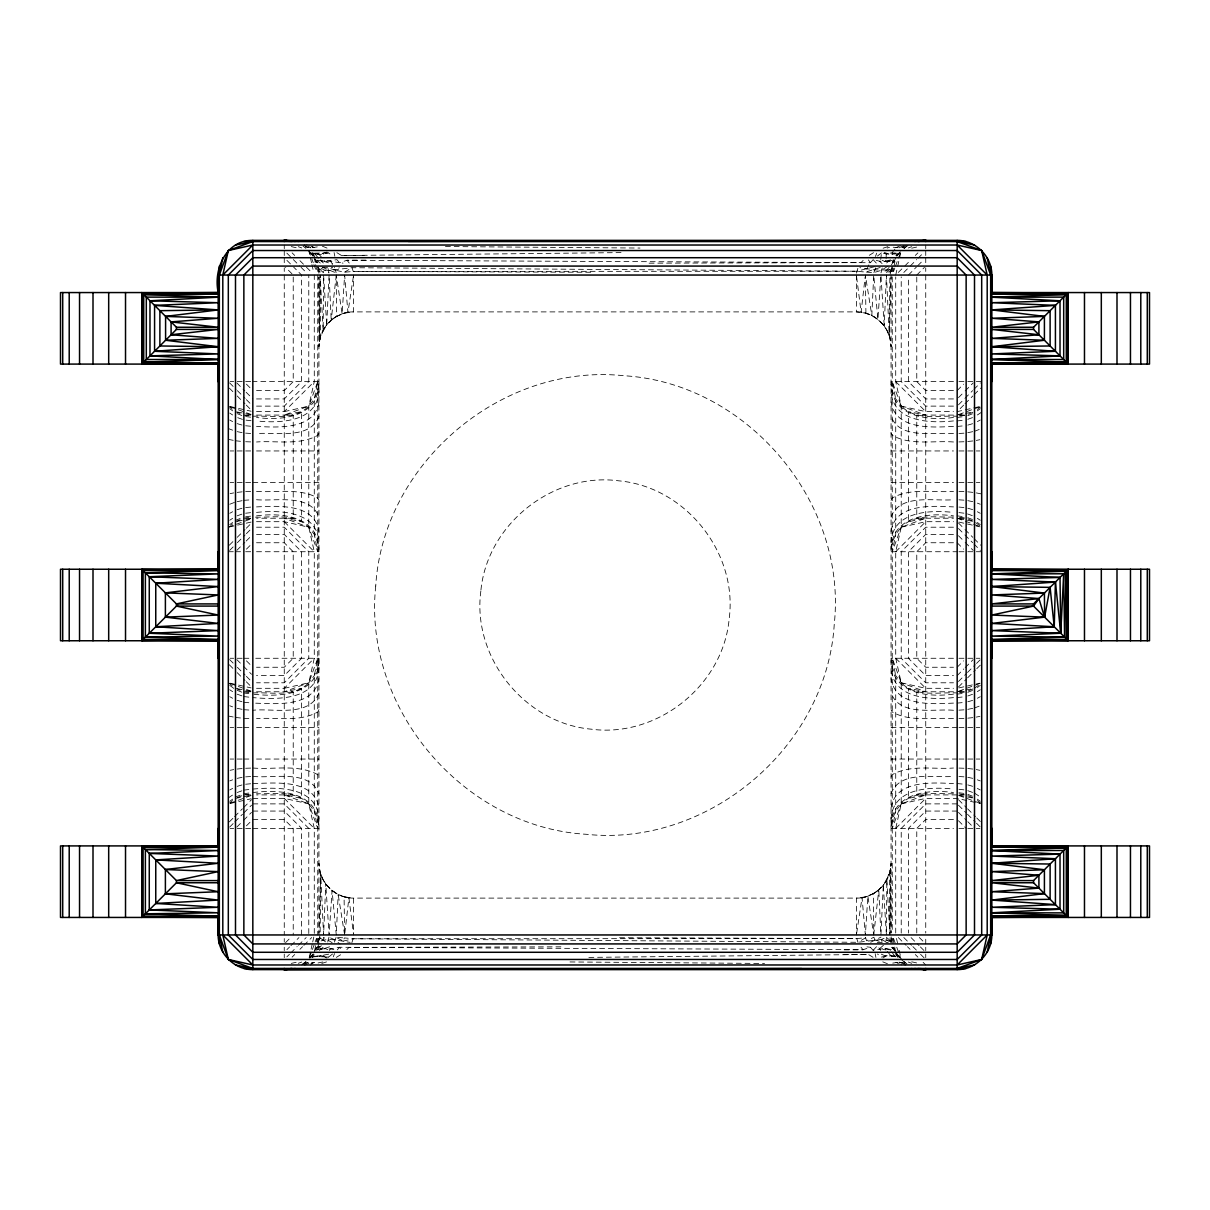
<?xml version="1.0" encoding="UTF-8"?>
<svg xmlns="http://www.w3.org/2000/svg" width="1210" height="1210" viewBox="0 0 1210 1210"><rect width="100%" height="100%" fill="white"/><g stroke="black" fill="none" stroke-linecap="round" stroke-linejoin="round"><path stroke-width="0.75" stroke-dasharray="5 3.75" d="M353.32 276.909L347.951 312.361C337.499 314.101 328.439 320.937 323.146 330.012L323.584 275.048L326.7 324.704L320.68 335.714L318.941 346.559C318.638 327.971 335.034 311.514 353.607 311.893L856.393 311.893C874.921 311.53 891.422 327.986 891.059 346.559L889.259 335.518L886.416 275.048L884.223 325.883L889.259 335.518L891.014 276.939M856.68 933.091L862.049 897.639C872.501 895.899 881.561 889.063 886.854 879.988L886.416 934.952L883.3 885.297L889.32 874.285L891.059 863.441C891.347 882.029 874.966 898.485 856.393 898.107L353.607 898.107C335.079 898.47 318.578 882.014 318.941 863.441L320.741 874.482L323.584 934.952L325.777 884.117L320.741 874.482L318.986 933.061M320.741 874.482L320.121 934.952L317.746 943.921L318.457 938.536M889.259 335.518L889.879 275.048L892.254 266.079L891.543 271.463M323.584 329.226L319.349 341.22L320.09 276.939M889.91 933.061L890.651 868.78L886.416 880.774M886.128 258.577L886.219 254.16L887.459 253.147L898.092 252.905L896.247 255.476M880.744 259.56L881.44 252.905L890.605 254.569L898.092 252.905L895.627 255.113M336.274 275.048L331.207 320.09L326.7 324.704L329.09 275.048L331.207 320.09L336.456 316.43L336.274 275.048L342.127 313.844L344.638 275.048L347.951 312.361M873.726 934.952L878.793 889.91L883.3 885.297L880.91 934.952L878.793 889.91L873.544 893.57L873.726 934.952L867.872 896.156L865.362 934.952L862.049 897.639M344.85 933.091L348.904 897.79L344.079 896.776L344.638 934.952L338.18 894.492L332.069 890.605L325.777 884.117L329.09 934.952L332.069 890.605L336.274 934.952L338.18 894.492L344.638 896.928L353.607 898.107L353.607 934.952M856.393 275.048L856.393 311.893L865.362 313.072L871.82 315.507L873.726 275.048L877.931 319.395L880.91 275.048L884.223 325.883L877.931 319.395L871.82 315.507L865.362 275.048L865.921 313.224L861.097 312.21L865.15 276.909M328.984 937.19L327.456 943.271L323.161 940.079L323.493 937.372L318.744 938.567L318.154 942.288C327.653 936.827 339.904 941.138 350.159 942.348M886.506 272.628L891.846 267.712L891.256 271.433L886.506 272.628L886.839 269.921L889.123 267.395M323.161 940.079L320 937.916L318.578 945.131L315.628 949.744L316.612 947.264M318.941 383.963C318.154 417.011 282.081 420.974 256.535 417.465M318.941 660.645C317.958 695.629 279.056 697.232 252.829 694.132M891.059 549.355C891.846 516.307 927.919 512.359 953.465 515.868M891.059 826.037C891.846 792.989 927.919 789.026 953.465 792.535M318.941 390.89C317.489 422.305 279.646 423.409 256.535 420.929M318.941 667.572C317.217 700.756 276.53 699.622 252.829 697.595M891.059 542.428C892.511 511.028 930.354 509.909 953.465 512.405M891.059 819.109C892.511 787.695 930.354 786.591 953.465 789.071M856.498 273.157L858.132 267.334M881.016 272.81L882.544 266.729L865.664 272.084L856.816 271.237L352.034 267.712L328.606 270.526L319.637 269.24L318.064 267.334L318.88 273.157M318.941 401.917C314.827 430.276 277.317 427.372 256.535 426.434M318.941 678.583C314.298 708.425 274.262 703.539 252.829 703.101M891.059 531.417C895.173 503.042 932.683 505.961 953.465 506.899M891.059 808.083C895.173 779.724 932.683 782.628 953.465 783.566M314.63 950.561L316.022 943.618M316.37 941.879L317.065 938.416M892.935 271.584L893.63 268.121M893.978 266.382L895.37 259.439M312.709 941.955L314.282 934.952L314.282 828.396L308.777 803.879L308.777 682.788L314.282 658.27L314.282 551.73L308.777 527.212L308.777 406.121L314.282 381.604L314.282 275.048M309.17 957.715L312.316 943.709M895.718 275.048L897.291 268.045M897.684 266.291L900.83 252.285M895.718 933.076L895.718 828.396L901.223 803.879L901.223 682.788L895.718 658.27L895.718 551.73L901.223 527.212L901.223 406.121L895.718 381.604L895.718 276.924M336.077 937.372L333.854 943.74L323.493 937.372M873.922 272.628L875.632 267.486M318.941 416.27C310.184 440.107 275.608 431.834 256.535 433.619M318.941 692.952C309.367 717.893 272.704 707.926 252.829 710.285M891.059 517.048C899.816 493.226 934.392 501.5 953.465 499.715M891.059 793.73C899.816 769.893 934.392 778.166 953.465 776.381M337.529 938.113L343.353 941.077L344.336 937.916L353.184 938.763L857.966 942.288L881.394 939.474L890.363 940.76L891.936 942.666L891.12 936.842M351.868 942.666L353.184 938.763L856.771 938.567L865.634 937.765L866.511 940.76L873.907 937.251L875.601 942.635M252.829 416.27C271.433 415.242 294.015 420.989 308.777 406.121L317.746 381.604L314.282 398.937L314.282 534.381L317.746 551.73L308.777 527.212C294.015 512.329 271.433 518.092 252.829 517.048M252.829 692.952C271.433 691.908 294.015 697.671 308.777 682.788L317.746 658.27L314.282 675.619L314.282 811.063L317.746 828.396L308.777 803.879C295.059 789.873 274.02 794.289 256.535 793.73M309.412 957.715L314.555 943.709M315.19 941.955L316.476 938.461M893.524 271.539L894.81 268.045M895.445 266.291L900.588 252.285M953.465 517.048C935.98 517.623 914.941 513.206 901.223 527.212L892.254 551.73L895.718 534.381L895.718 398.937L892.254 381.604L901.223 406.121C915.985 420.989 938.567 415.242 957.171 416.27M953.465 793.73C935.98 794.289 914.941 789.873 901.223 803.879L892.254 828.396L895.718 811.063L895.718 675.619L892.254 658.27L901.223 682.788C915.985 697.671 938.567 691.908 957.171 692.952M333.279 956.838L334.55 953.571M875.45 256.429L876.721 253.162M893.388 262.736L894.372 260.256L892.178 262.721L889.804 261.178L879.428 261.178L873.136 259.651L870.429 262.721L346.983 260.256L339.571 262.721L323.902 260.059L324.961 261.693L332.674 264.204L329.256 259.56M316.37 947.264L314.282 952.285L316.415 947.596M893.63 262.736L895.718 257.715L893.585 262.404M318.154 942.288L320 937.916M891.846 267.712L890 272.084L890.424 268.923L882.483 272.084M892.178 262.721L893.555 259.651M319.637 269.24L320.015 272.235L318.729 271.237L319.637 269.24L323.509 272.749L322.586 267.365L332.765 267.486M877.235 942.514L887.414 942.635L890.363 940.76L891.271 938.763L889.985 937.765L891.059 943.936M318.941 432.998L317.746 435.328C299.354 445.688 276.561 440.455 256.535 441.983M318.941 709.68L317.746 711.994C299.354 722.37 276.561 717.122 256.535 718.649M891.059 500.32L892.254 498.006C910.646 487.63 933.439 492.878 953.465 491.351M891.059 777.001L892.254 774.672C910.646 764.312 933.439 769.545 953.465 768.017M868.841 264.869L865.664 272.084L872.274 272.522M319.304 950.44L323.388 947.052M886.612 262.948L890.696 259.56M329.589 946.795L324.961 948.307L323.902 949.941L320.196 948.822L317.701 949.835M882.181 260.271L885.039 261.693L886.098 260.059M891.422 264.869L894.372 260.256M332.538 954.009L328.56 957.095L319.395 955.431L311.908 957.095L313.753 954.524M894.916 249.094L890.605 254.569L882.907 251.952L886.219 254.16M256.535 551.73L318.941 551.73L317.746 542.745L314.282 534.381L308.777 527.212L284.259 518.228L301.592 521.692L301.592 411.627L284.259 415.09L308.777 406.121L314.282 398.937L317.746 390.573L318.941 381.604L252.829 381.604M252.829 828.396L318.941 828.396L317.746 819.427L314.282 811.063L308.777 803.879L284.259 794.909L301.592 798.373L301.592 688.308L284.259 691.772L308.777 682.788L314.282 675.619L317.746 667.255L318.941 658.27L252.829 658.27M313.193 953.722L308.777 959.47L312.921 954.463L310.955 956.868M896.807 256.278L901.223 250.53L897.079 255.537L899.045 253.132M953.465 381.604L891.059 381.604L892.254 390.573L895.718 398.937L901.223 406.121L925.741 415.09L908.408 411.627L908.408 521.692L925.741 518.228L901.223 527.212L895.718 534.381L892.254 542.745L891.059 551.73L957.171 551.73M953.465 658.27L891.059 658.27L892.254 667.255L895.718 675.619L901.223 682.788L925.741 691.772L908.408 688.308L908.408 798.373L925.741 794.909L901.223 803.879L895.718 811.063L892.254 819.427L891.059 828.396L953.465 828.396M329.256 950.44L330.572 948.822L339.571 947.279L863.017 949.744L870.429 947.279L873.136 950.349L885.039 948.307L892.299 949.835M315.628 949.744L321.164 944.632M896.625 255.612L898.818 253.177M311.182 956.823L313.375 954.387M894.583 254.16L895.506 253.147L890.605 254.569M328.681 954.176L314.494 956.853L315.417 955.84L312.513 957.307M873.136 950.349L877.326 945.797L880.744 950.44M863.153 260.407L861.006 262.615L647.925 263.175M346.846 949.593L348.994 947.385L562.075 946.825M256.535 411.627L284.259 411.627L314.282 381.604M229.34 545.196L235.859 538.662M237.175 537.361L244.995 529.526M246.311 528.226L251.529 523.007M229.613 550.429L236.056 543.986M237.357 542.685L245.101 534.941M246.386 533.655L251.544 528.498M236.827 550.384L244.828 542.383M246.174 541.052L251.499 535.727M246.432 549.159L252.829 542.745M256.535 688.308L284.259 688.308L314.282 658.27M229.34 821.877L233.258 817.96M234.559 816.644L242.393 808.809M243.694 807.509L251.529 799.674M229.613 827.111L233.485 823.239M234.77 821.953L242.514 814.209M243.8 812.908L251.544 805.164M236.827 827.065L242.166 821.726M243.497 820.395L251.499 812.394M246.432 825.84L251.559 820.713M898.319 272.431L903.552 267.213M904.853 265.913L910.071 260.695M915.289 255.461L917.906 252.86M903.809 272.462L908.967 267.304M910.253 266.018L916.711 259.56M917.997 258.274L923.154 253.117M908.408 275.048L916.409 267.047M917.74 265.716L923.079 260.377M916.772 275.048L924.455 267.349M285.545 942.65L290.672 937.508M286.921 949.623L289.598 946.946M290.929 945.615L298.93 937.614M286.846 956.883L289.417 954.312M290.718 953.011L297.161 946.568M298.462 945.267L306.19 937.538M292.094 957.14L294.711 954.539M299.929 949.305L302.545 946.704M303.846 945.388L311.681 937.568M957.171 390.573L963.568 384.16M958.501 397.606L963.826 392.267M965.172 390.936L973.173 382.935M958.456 404.836L963.614 399.663M964.899 398.377L972.643 390.633M973.944 389.348L980.387 382.889M963.689 405.108L957.171 411.627L979.934 406.515M965.005 403.792L972.825 395.957M974.141 394.657L980.66 388.123M895.718 551.73L925.741 521.692L953.465 521.692M957.171 667.255L963.568 660.841M957.171 675.619L963.826 668.948M965.172 667.617L973.173 659.616M958.456 681.502L966.2 673.758M967.486 672.473L975.23 664.729M976.515 663.443L980.387 659.571M958.471 686.993L966.306 679.173M967.607 677.857L975.441 670.022M976.742 668.722L980.66 664.804M895.718 828.396L925.741 798.373L957.171 798.373L979.934 803.485M311.908 957.095L314.373 954.887M320.272 946.931L316.445 950.349L317.822 947.279L321.558 945.797M883.421 945.297L879.428 948.822L886.098 949.941L885.039 948.307L887.308 946.628M323.781 955.84L322.541 956.853L318.336 956.46L319.395 955.431L314.494 956.853M302.515 964.43L305.101 962.358M877.462 255.991L881.44 252.905M903.976 248.443L906.925 246.159M303.075 963.841L306.024 961.557M251.09 522.085L228.312 527.212L232.623 523.9M904.097 248.322L908.408 245.025M229.749 802.774L232.623 800.566M977.378 409.434L980.251 407.226M301.592 964.975L305.903 961.678M974.504 688.308L980.251 683.892M310.289 965.141L314.01 962.373L317.277 963.115L322.798 961.98M229.749 524.611L232.623 522.478M229.749 801.292L232.623 799.16M977.378 410.84L980.251 408.708M977.378 687.522L980.251 685.389M229.749 520.239L232.623 518.334M228.312 797.874L232.623 795.015M977.378 414.985L981.688 412.126M977.378 691.666L980.251 689.76M882.907 958.048L886.219 955.84L890.605 955.431L898.092 957.095L894.417 951.937M321.073 268.136L328.984 272.916L327.849 267.803L335.503 270.208L339.344 267.728M870.655 942.272L881.016 937.084M887.732 266.26L881.455 270.269L875.42 272.144M869.294 255.31L873.65 252.603M336.35 957.397L340.706 954.69M865.634 937.765L857.966 942.288L856.771 938.567L619.278 937.75M906.29 245.176C900.784 250.682 893.449 245.222 887.217 248.02M303.71 964.824L308.005 962.373L314.01 962.373L308.157 964.99M229.749 513.297L232.623 511.739M229.749 789.964L232.623 788.406M977.378 421.594L980.251 420.036M977.378 698.261L980.251 696.703M899.075 247.868L905.534 244.496L901.995 247.626L904.793 246.885M304.466 965.504L310.925 962.131M327.093 251.952L319.395 254.569L311.908 252.905L315.583 258.063M881.319 954.176L887.459 956.853L890.605 955.431L891.664 956.46L898.092 957.095L895.627 954.887M895.99 247.626L901.843 245.01M874.497 939.792L882.15 942.197L881.394 939.474L886.491 937.251L890.363 940.76M336.274 316.536L344.638 313.072L353.607 311.893L353.607 275.048M235.496 521.692L243.86 518.228L251.045 517.29M972.825 412.323L966.14 415.09L958.955 416.043M237.175 797.677L242.181 795.605M972.825 689.004L966.14 691.772L958.955 692.71M873.726 893.464L865.362 896.928L856.393 898.107L856.393 934.952M889.804 261.178L892.299 260.165M235.496 520.361L242.181 517.683M967.818 415.65L974.504 412.973M235.496 797.027L242.181 794.35M967.818 692.317L974.504 689.639M229.749 504.237L235.496 502.029M974.504 431.289L980.251 429.081M229.749 780.919L232.623 779.815M974.504 707.971L980.251 705.763M885.039 261.693L889.289 260.089M908.226 247.959L911.735 246.689M228.312 527.212L251.09 518.878M964.34 415.09L957.171 415.09L979.934 406.757M251.09 795.545L228.312 803.879L251.09 798.766M958.91 691.122L979.934 683.438M298.265 963.311L301.774 962.041M237.175 515.823L242.181 514.023M967.818 419.295L972.825 417.495M237.175 792.505L242.181 790.705M967.818 695.977L972.825 694.177M883.118 248.216L888.216 246.537M321.784 963.462L326.882 961.784M310.819 963.417L314.01 962.373M237.175 509.682L242.181 508.215M967.818 425.103L972.825 423.636M237.175 786.364L242.181 784.897M967.818 701.785L972.825 700.318M874.558 266.699L856.816 271.237L353.229 271.433L344.366 272.235L335.503 270.208L334.399 267.365M305.207 963.115L308.005 962.373M318.336 258.214L314.494 253.147L319.395 254.569L328.56 252.905L332.538 255.991M886.219 955.84L881.44 957.095L877.462 954.009M343.353 941.077L353.184 938.763M317.277 246.885L310.925 247.868L305.207 246.885M911.735 248.171L918.738 246.598M284.259 411.627L308.777 406.121M901.223 527.212L925.741 521.692M284.259 688.308L308.777 682.788M958.91 687.915L979.934 683.181M901.223 803.879L925.741 798.373M291.262 963.402L298.265 961.829M892.723 963.115L899.075 962.131L904.793 963.115M895.506 956.853L894.583 955.84L887.459 956.853M237.175 501.681L242.181 500.653M967.818 432.681L972.825 431.637M237.175 778.363L243.86 776.971M967.818 709.347L972.825 708.319M237.236 521.344L251.105 518.576M957.171 415.09L972.764 411.975M235.496 798.373L251.105 795.257M957.171 691.772L972.764 688.656M230.112 493.62L233.696 492.909M976.304 440.425L979.888 439.699M230.112 770.301L233.696 769.575M976.304 717.091L979.888 716.38M243.86 794.909L251.045 793.957M957.171 417.465L964.34 416.542M245.66 516.776L252.829 515.868M957.171 694.132L964.34 693.224M243.86 793.684L251.045 792.777M957.171 420.929L964.34 420.097M245.66 513.221L252.829 512.405M957.171 697.595L964.34 696.779M243.86 790.1L251.045 789.283M237.175 492.379L242.181 491.835M967.818 441.484L974.504 440.773M237.175 769.046L242.181 768.516M967.818 718.165L974.504 717.454M320.196 948.822L330.572 948.822L336.864 950.349L339.571 947.279L341.598 950.092M957.171 426.434L964.34 425.769M245.66 507.565L252.829 506.899M957.171 703.101L964.34 702.435M245.66 784.231L251.045 783.732M314.494 253.147L328.56 252.905L328.908 256.233M317.701 260.165L324.961 261.693L336.864 259.651L339.571 262.721L343.035 263.13M958.955 433.498L966.14 433.029M243.86 500.305L251.045 499.836M958.955 710.164L966.14 709.695M245.66 776.865L251.045 776.502M886.839 269.921L874.573 269.921L859.841 267.652M958.955 441.922L964.34 441.726M245.66 491.593L252.829 491.351M958.955 718.589L964.34 718.407M245.66 768.274L251.045 768.078M336.849 252.648L341.583 255.537L621.138 252.603M588.862 957.397L868.417 954.463L873.151 957.352M365.874 260.15L346.983 260.256L349.977 263.962M844.126 949.85L863.017 949.744L861.021 947.264M230.112 381.604L233.696 381.604M237.175 381.604L243.86 381.604M245.66 381.604L251.045 381.604M958.955 381.604L964.34 381.604M967.818 381.604L974.504 381.604M976.304 381.604L981.688 381.604M256.535 390.573L284.259 390.573L293.228 381.604L293.228 275.048L285.545 267.349M953.465 390.573L925.741 390.573L916.772 381.604L916.772 276.924M256.535 398.937L284.259 398.937L301.592 381.604L301.592 275.048L293.591 267.047M953.465 398.937L925.741 398.937L908.408 381.604L908.408 276.924M256.535 406.121L284.259 406.121L308.777 381.604L308.777 275.048M953.465 406.121L925.741 406.121L901.223 381.604L901.223 276.924M901.223 406.121L925.741 411.627L953.465 411.627M245.66 415.09L252.829 415.09M256.535 415.09L293.228 415.09L293.228 518.228L256.535 518.228M953.465 415.09L916.772 415.09L916.772 518.228L953.465 518.228M953.465 417.465C927.919 420.974 891.846 417.011 891.059 383.963M953.465 420.929C930.354 423.409 892.511 422.305 891.059 390.89M953.465 426.434C932.683 427.372 895.173 430.276 891.059 401.917M953.465 433.619C934.392 431.834 899.816 440.107 891.059 416.27M953.465 441.983C933.439 440.455 910.646 445.688 892.254 435.328L891.059 432.998M230.112 450.952L233.696 450.952M237.175 450.952L242.181 450.952M245.66 450.952L251.045 450.952M256.535 450.952L318.941 450.952M891.059 450.952L953.465 450.952M958.955 450.952L964.34 450.952M967.818 450.952L972.825 450.952M976.304 450.952L979.888 450.952M230.112 482.382L233.696 482.382M237.175 482.382L242.181 482.382M245.66 482.382L251.045 482.382M252.829 482.382L318.941 482.382M891.059 482.382L953.465 482.382M958.955 482.382L966.14 482.382M967.818 482.382L972.825 482.382M976.304 482.382L979.888 482.382M256.535 491.351C276.561 492.878 299.354 487.63 317.746 498.006L318.941 500.32M256.535 499.715C275.608 501.5 310.184 493.226 318.941 517.048M256.535 506.899C277.317 505.961 314.827 503.042 318.941 531.417M256.535 512.405C279.646 509.909 317.489 511.028 318.941 542.428M256.535 515.868C282.081 512.359 318.154 516.307 318.941 549.355M245.66 518.228L252.829 518.228M958.955 518.228L966.14 518.228L958.955 517.29M256.535 521.692L284.259 521.692L308.777 527.212M256.535 527.212L284.259 527.212L308.777 551.73L308.777 658.27L284.259 682.788L256.535 682.788M953.465 527.212L925.741 527.212L901.223 551.73L901.223 658.27L925.741 682.788L953.465 682.788M256.535 534.381L284.259 534.381L301.592 551.73L301.592 658.27L284.259 675.619L256.535 675.619M953.465 534.381L925.741 534.381L908.408 551.73L908.408 658.27L925.741 675.619L953.465 675.619M256.535 542.745L284.259 542.745L293.228 551.73L293.228 658.27L284.259 667.255L256.535 667.255M953.465 542.745L925.741 542.745L916.772 551.73L916.772 658.27L925.741 667.255L953.465 667.255M228.312 551.73L233.696 551.73M235.496 551.73L242.181 551.73M245.66 551.73L251.045 551.73M958.955 551.73L964.34 551.73M967.818 551.73L974.504 551.73M976.304 551.73L981.688 551.73M230.112 658.27L233.696 658.27M237.175 658.27L242.181 658.27M243.86 658.27L251.045 658.27M958.955 658.27L964.34 658.27M967.818 658.27L972.825 658.27M976.304 658.27L979.888 658.27M901.223 682.788L925.741 688.308L953.465 688.308M245.66 691.772L252.829 691.772M256.535 691.772L293.228 691.772L293.228 794.909L256.535 794.909M953.465 691.772L916.772 691.772L916.772 794.909L964.34 794.909M958.955 691.772L964.34 691.772M953.465 694.132C927.919 697.641 891.846 693.693 891.059 660.645M953.465 697.595C930.354 700.091 892.511 698.972 891.059 667.572M953.465 703.101C932.683 704.038 895.173 706.958 891.059 678.583M953.465 710.285C934.392 708.5 899.816 716.774 891.059 692.952M953.465 718.649C933.439 717.122 910.646 722.37 892.254 711.994L891.059 709.68M230.112 727.618L233.696 727.618M237.175 727.618L242.181 727.618M243.86 727.618L251.045 727.618M256.535 727.618L318.941 727.618M891.059 727.618L957.171 727.618M958.955 727.618L964.34 727.618M967.818 727.618L972.825 727.618M976.304 727.618L979.888 727.618M230.112 759.048L233.696 759.048M237.175 759.048L242.181 759.048M243.86 759.048L251.045 759.048M256.535 759.048L318.941 759.048M891.059 759.048L957.171 759.048M958.955 759.048L966.14 759.048M967.818 759.048L972.825 759.048M976.304 759.048L979.888 759.048M252.829 768.017C274.02 769.832 298.174 763.858 317.746 774.672L318.941 777.001M252.829 776.381C272.704 778.756 309.367 768.789 318.941 793.73M252.829 783.566C274.262 783.142 314.298 778.242 318.941 808.083M252.829 789.071C276.53 787.06 317.217 785.91 318.941 819.109M252.829 792.535C279.056 789.449 317.958 791.038 318.941 826.037M245.66 794.909L251.045 794.909M252.829 798.373L284.259 798.373L308.777 803.879M252.829 803.879L284.259 803.879L308.777 828.396L308.777 934.952M957.171 803.879L925.741 803.879L901.223 828.396L901.223 933.076M252.829 811.063L284.259 811.063L301.592 828.396L301.592 934.952M957.171 811.063L925.741 811.063L908.408 828.396L908.408 933.076M252.829 819.427L284.259 819.427L293.228 828.396L293.228 934.952M953.465 819.427L925.741 819.427L916.772 828.396L916.772 933.076M230.112 828.396L233.696 828.396M237.175 828.396L242.181 828.396M245.66 828.396L251.045 828.396M958.955 828.396L964.34 828.396M967.818 828.396L972.825 828.396M976.304 828.396L979.888 828.396M341.583 255.537L366.131 255.612M590.722 272.25L353.229 271.433L352.034 267.712L344.366 272.235L343.489 269.24M843.869 954.387L868.417 954.463M445.446 246.537L639.999 248.05M570.001 961.95L764.554 963.462M245.66 441.726L252.829 441.983M958.955 491.411L966.14 491.653M243.86 718.347L251.045 718.589M958.955 768.078L966.14 768.335M328.56 957.095L322.541 956.853L327.093 958.048M337.726 937.478L344.336 937.916M245.66 433.135L252.829 433.619M958.955 499.836L964.34 500.184M243.86 709.695L251.045 710.164M958.955 776.502L964.34 776.865M315.281 259.863L316.627 262.615L317.822 262.721L316.445 259.651L320.272 263.069M894.719 950.137L893.373 947.385L892.178 947.279L889.804 948.822L890.696 950.44M245.66 425.769L252.829 426.434M958.955 507.066L964.34 507.565M243.86 702.269L251.045 702.934M957.171 783.566L964.34 784.231M967.818 491.835L974.504 492.546M235.496 440.773L242.181 441.484M967.818 768.516L974.504 769.227M235.496 717.454L242.181 718.165M251.045 420.717L243.86 419.9L237.175 417.495M958.955 512.601L966.14 513.433L972.825 515.823M243.86 696.567L251.045 697.399M958.955 789.283L964.34 789.903M866.965 946.87L870.429 947.279M245.66 416.542L252.829 417.465M957.171 515.868L964.34 516.776M243.86 692.997L251.045 693.905M958.955 792.777L964.34 793.457M243.86 415.09L251.045 416.043M243.86 691.772L251.045 692.71M958.955 793.957L966.14 794.909M976.304 492.909L981.688 493.983M958.895 518.576L974.504 521.692L980.251 526.108M237.236 411.975L251.105 414.743M228.312 439.351L233.696 440.425M976.304 769.575L979.888 770.301M958.895 795.257L972.764 798.025M237.236 688.656L251.105 691.424M228.312 716.017L233.696 717.091M967.818 500.653L974.504 502.029M237.175 431.637L242.181 432.681M967.818 777.319L974.504 778.711M237.175 708.319L242.181 709.347M291.262 246.598L298.265 248.171M958.91 522.085L979.934 526.819M230.066 406.515L251.09 411.234M230.066 683.181L251.09 687.915M911.735 961.829L918.738 963.402M967.818 508.215L972.825 509.682M237.175 423.636L242.181 425.103M967.818 784.897L972.825 786.364M237.175 700.318L242.181 701.785M334.595 272.295L322.586 267.365M899.181 963.417L895.99 962.373L901.843 964.99M967.818 790.705L972.825 792.505M237.175 694.177L242.181 695.977M298.265 246.689L301.774 247.959M957.171 518.228L979.934 526.562M230.066 406.757L251.09 414.455M958.91 795.545L979.934 803.243M230.066 683.438L251.09 691.122M908.226 962.041L911.735 963.311M324.961 261.693L319.304 259.56L323.388 262.948M885.039 948.307L889.289 949.91M977.378 503.133L980.251 504.237M228.312 428.537L232.623 430.185M977.378 779.815L980.251 780.919M229.749 705.763L232.623 706.867M322.389 246.22L327.245 248.156M967.818 517.683L972.825 519.68M237.175 413.639L242.181 415.65M967.818 794.35L972.825 796.361M237.175 690.32L242.181 692.317M882.755 961.844L889.214 964.43M902.524 963.538L899.075 962.131L905.534 965.504M865.362 313.072C877.099 316.43 886.522 325.853 889.879 337.59M967.818 518.924L972.825 520.996M235.496 411.627L242.181 414.395M967.818 795.605L974.504 798.373M235.496 688.308L242.181 691.076M344.638 896.928C332.901 893.57 323.478 884.147 320.121 872.41M330.587 937.916L335.427 940.079L340.01 944.118M311.076 246.311L314.01 247.626L310.289 244.859M324.961 948.307L327.819 949.729M312.513 252.693L315.417 254.16M307.703 246.174L310.925 247.868L306.705 244.359M881.394 939.474L887.414 942.635L886.491 937.251M977.378 511.739L980.251 513.297M977.378 788.406L980.251 789.964M229.749 420.036L232.623 421.594M229.749 696.703L232.623 698.261M303.71 245.176L308.005 247.626L304.466 244.496M901.995 962.373L906.29 964.824M977.378 518.334L980.251 520.239M974.504 793.095L980.251 796.921M229.749 413.079L232.623 414.985M229.749 689.76L232.623 691.666M977.378 522.478L980.251 524.611M977.378 799.16L980.251 801.292M229.749 408.708L232.623 410.84M229.749 685.389L235.496 689.639M901.873 960.105L905.791 963.024M303.029 246.129L305.903 248.322M977.378 800.566L981.688 803.879M228.312 406.121L232.623 409.434M904.097 961.678L906.971 963.871M228.312 682.788L232.623 686.1M322.541 253.147L323.781 254.16M879.428 261.178L882.09 263.538M311.908 252.905L314.373 255.113M318.336 253.54L322.783 258.683M895.718 381.604L925.741 411.627M958.471 523.007L963.689 528.226M965.005 529.526L972.825 537.361M974.141 538.662L980.66 545.196M958.456 528.498L963.614 533.655M964.899 534.941L972.643 542.685M973.944 543.986L980.387 550.429M958.501 535.727L963.826 541.052M965.172 542.383L973.173 550.384M957.171 542.745L963.568 549.159M895.718 658.27L925.741 688.308M958.471 799.674L966.306 807.509M967.607 808.809L975.441 816.644M976.742 817.96L980.66 821.877M958.456 805.164L966.2 812.908M967.486 814.209L975.23 821.953M976.515 823.239L981.688 828.396M958.501 812.394L966.503 820.395M967.834 821.726L974.504 828.396M958.441 820.713L966.14 828.396M292.094 252.86L294.711 255.461M299.929 260.695L305.147 265.913M306.448 267.213L311.681 272.431M286.846 253.117L292.003 258.274M293.289 259.56L299.747 266.018M301.033 267.304L306.19 272.462M286.921 260.377L292.26 265.716M919.328 937.508L925.741 943.921L925.741 938.536M911.069 937.614L919.071 945.615M920.402 946.946L925.741 952.285M903.809 937.538L911.538 945.267M912.839 946.568L919.282 953.011M920.583 954.312L925.741 959.47M898.319 937.568L906.154 945.388M907.455 946.704L910.071 949.305M915.289 954.539L917.906 957.14M923.124 962.373L925.741 964.975M246.432 384.16L251.559 389.287M236.827 382.935L244.828 390.936M246.174 392.267L252.829 398.937M229.613 382.889L236.056 389.348M237.357 390.633L245.101 398.377M246.386 399.663L251.544 404.836M229.34 388.123L235.859 394.657M237.175 395.957L244.995 403.792M246.311 405.108L251.529 410.326M284.259 521.692L314.282 551.73M246.432 660.841L251.559 665.969M236.827 659.616L242.166 664.94M243.497 666.271L251.499 674.273M229.613 659.571L236.056 666.014M237.357 667.315L245.101 675.059M246.386 676.345L251.544 681.502M229.34 664.804L235.859 671.338M237.175 672.639L244.995 680.474M246.311 681.774L251.529 686.993M284.259 798.373L314.282 828.396M873.136 259.651L876.282 263.069M310.607 252.618L313.103 255.34M896.897 954.66L899.393 957.382M887.217 951.317L890.605 955.431M899.544 957.216L896.066 952.89L899.166 956.838M310.456 252.784L312.77 255.673M310.834 253.162L312.906 255.794M896.807 953.722L900.119 958.033M311.53 262.797L308.777 250.53L313.193 256.278M868.402 259.908L870.429 262.721M891.664 951.786L894.583 955.84M894.114 950.092L892.178 947.279L893.555 950.349M315.886 259.908L317.822 262.721M893.373 947.385L894.931 950.652L893.63 947.264M316.627 262.615L315.069 259.348L316.37 262.736M893.524 938.461L896.096 945.464M896.731 947.203L901.223 959.47L898.47 947.203M308.777 250.53L313.269 262.797M313.904 264.536L316.476 271.539M335.503 270.208L336.093 272.749M896.504 938.461L898.077 945.464M311.923 264.536L313.496 271.539M875.178 953.767L875.919 957.443M334.081 252.557L334.822 256.233M892.935 938.416L894.326 945.358M894.674 947.082L895.718 952.285M314.282 257.715L315.326 262.918M315.674 264.642L317.065 271.584M891.271 938.763L891.921 942.197M318.079 267.803L318.729 271.237M891.543 938.536L892.254 943.921L892.254 938.536M318.457 271.463L317.746 266.079L317.746 271.463M856.62 276.909L861.097 312.21M348.904 897.79L353.38 933.091M886.854 879.988L889.879 934.952L889.32 874.285M323.146 330.012L320.121 275.048L320.68 335.714M890.651 868.78L891.059 933.061L891.059 275.048M319.349 341.22L318.941 276.939L318.941 934.952M925.741 245.025L925.741 248.7M925.741 250.53L925.741 255.915M925.741 257.715L925.741 262.736M925.741 267.864L925.741 271.463M925.741 275.048L925.741 933.076M925.741 947.264L925.741 950.621M925.741 954.085L925.741 957.67M892.254 267.864L892.254 271.463M892.254 276.924L892.254 933.076M317.746 275.048L317.746 934.952M317.746 938.536L317.746 942.136M284.259 245.025L284.259 248.7M284.259 250.53L284.259 255.915M284.259 257.715L284.259 262.736M284.259 267.864L284.259 271.463M284.259 275.048L284.259 934.952M284.259 938.536L284.259 942.136M284.259 947.264L284.259 950.621M284.259 954.085L284.259 957.67M375.735 586.003C362.652 708.273 463.233 827.035 586.003 834.265C708.273 847.348 827.035 746.767 834.265 623.997C847.348 501.727 746.767 382.965 623.997 375.735C501.727 362.652 382.965 463.233 375.735 586.003M480.854 591.009C471.885 657.196 524.49 723.156 591.009 729.146C657.196 738.115 723.156 685.51 729.146 618.991C738.115 552.804 685.51 486.844 618.991 480.854C552.804 471.885 486.844 524.49 480.854 591.009"/><path stroke-width="1.5" d="M991.55 367.583L991.777 364.089L1067.764 363.62L1067.764 293.032L991.837 292.563L991.837 275.048L218.163 275.048L218.163 934.952C218.042 953.51 234.271 969.739 252.829 969.618L957.171 969.618C975.729 969.739 991.958 953.51 991.837 934.952L991.837 275.048C991.958 256.49 975.729 240.261 957.171 240.382L252.829 240.382C226.058 239.973 213.141 269.285 218.224 292.563L60.5 292.563L60.5 364.089L218.224 364.089L218.163 381.604L218.163 364.089L142.236 363.62L142.236 293.032L218.163 292.563L218.45 289.069M218.163 551.73L218.224 569.245L60.5 569.245L60.5 640.755L218.224 640.755L218.163 658.27L218.163 640.755L142.084 640.438L142.084 569.562L218.163 569.245L218.45 565.736M218.45 842.417L218.224 845.911L142.084 846.244L142.084 917.12L218.163 917.437L218.163 934.952L991.837 934.952L991.777 917.437L1149.5 917.437L1149.5 845.911L991.777 845.911L991.837 828.396L991.837 845.911L1067.764 846.38L1067.764 916.968L991.837 917.437L991.55 920.931M991.837 640.755L991.837 658.27L991.777 640.755L1149.5 640.755L1149.5 569.245L991.777 569.245L991.837 551.73L991.837 569.245L1067.764 569.713L1067.916 640.438L991.837 640.755L991.55 644.264M218.163 381.604L218.193 364.089L218.45 367.583M218.163 658.27L218.193 640.755L218.45 644.264M991.837 551.73L991.807 569.245L991.55 565.736M991.837 828.396L991.807 845.911L991.55 842.417M1060.021 577.442L991.837 573.888L1063.696 573.782L1064.619 637.141L991.837 636.112L1060.731 633.254L1060.021 577.442L991.837 579.393L1055.422 582.055L1054.243 626.765L991.837 623.422L1044.608 617.13L1038.906 598.557L991.837 603.911L1033.552 603.911L1068.233 569.245L1067.916 640.438L991.837 639.576L1064.619 637.141L1066.282 571.196L991.837 570.424L1067.764 569.713L1066.902 639.424L991.837 639.576M1044.411 593.066L991.837 594.942L1038.906 598.557L1033.552 606.089L991.837 615.058L1044.608 617.13L1044.411 593.066L991.837 586.578L1050.114 587.364L1054.243 626.765L991.837 630.607L1060.731 633.254L1063.696 573.782M1044.608 617.13L1050.114 587.364M222.806 257.715L219.343 275.048L228.312 250.53L252.829 241.561L235.496 245.025M987.194 952.285L990.657 934.952L981.688 959.47L957.171 968.439L974.504 964.975M235.496 964.975L252.829 968.439L228.312 959.47L222.806 934.952L222.806 275.048L228.312 250.53L252.829 245.025L957.171 245.025L981.688 250.53L990.657 275.048L987.194 257.715M974.504 245.025L957.171 241.561L981.688 250.53L987.194 275.048L987.194 934.952L981.688 959.47L957.171 964.975L252.829 964.975L228.312 959.47L219.343 934.952L222.806 952.285M222.806 275.048L252.829 245.025M171.094 334.762L218.163 329.407L176.448 329.407L141.767 364.089L141.767 292.563L176.448 327.245L218.163 327.245L171.094 321.89L171.094 334.762L218.163 338.376L165.589 340.252L165.589 316.4L218.163 309.911L154.577 305.374L154.577 351.278L218.163 353.925L149.98 355.876L149.98 300.776L218.163 297.206L143.718 294.514L143.718 362.123L218.163 362.909L142.236 363.62M1038.906 321.89L991.837 327.245L1033.552 327.245L1068.233 292.563L1068.233 364.089L1033.552 329.407L991.837 329.407L1038.906 334.762L1038.906 321.89L991.837 318.26L1044.411 316.4L1044.411 340.252L991.837 346.741L1055.422 351.278L1055.422 305.374L991.837 302.727L1060.021 300.776L1060.021 355.876L991.837 359.446L1066.282 362.123L1066.282 294.514L991.837 293.743L1067.764 293.032M1033.552 882.755L1033.552 880.593L1068.233 845.911L1068.233 917.437L1033.552 882.755L991.837 882.755L1038.906 888.11L1038.906 875.238L991.837 871.623L1044.411 869.748L1044.411 893.6L991.837 900.089L1055.422 904.626L1055.422 858.722L991.837 856.075L1060.021 854.124L1060.021 909.224L991.837 912.794L1066.282 915.486L1066.282 847.877L991.837 847.091L1067.764 846.38M957.171 964.975L987.194 934.952M918.602 241.425L925.741 240.382L925.741 241.561M284.259 968.439L284.259 969.618L291.398 968.575M918.768 241.395L925.741 240.382L408.314 241.395M801.685 968.605L284.259 969.618L291.232 968.605M918.42 241.365L925.741 240.382L914.639 241.425M295.361 968.575L284.259 969.618L291.58 968.635M918.556 241.319L925.741 240.382L916.635 241.304M293.365 968.696L284.259 969.618L291.444 968.681M155.757 626.765L218.163 623.422L165.392 617.13L165.392 592.87L218.163 586.578L155.757 583.235L155.757 626.765L218.163 630.607L149.269 633.254L149.269 576.746L218.163 573.888L145.381 572.859L145.381 637.141L218.163 639.576L142.084 640.438M155.757 903.447L218.163 900.089L165.392 893.812L165.392 869.536L218.163 863.259L155.757 859.902L155.757 903.447L218.163 907.273L149.269 909.935L149.269 853.413L218.163 850.554L145.381 849.541L145.381 913.807L218.163 916.257L142.084 917.12M917.346 241.365L925.741 240.382M284.259 969.618L292.654 968.635M1038.906 875.238L991.837 880.593L1033.552 880.593M171.094 321.89L218.163 318.26L165.589 316.4M1038.906 334.762L991.837 338.376L1044.411 340.252M1038.906 888.11L991.837 891.74L1044.411 893.6M154.577 351.278L218.163 346.741L165.589 340.252M1044.411 316.4L991.837 309.911L1055.422 305.374M991.837 586.578L1055.422 582.055L1060.731 633.254M1044.411 869.748L991.837 863.259L1055.422 858.722M155.757 583.235L218.163 579.393L149.269 576.746M155.757 859.902L218.163 856.075L149.269 853.413M154.577 305.374L218.163 302.727L149.98 300.776M1055.422 351.278L991.837 353.925L1060.021 355.876M1055.422 904.626L991.837 907.273L1060.021 909.224M165.392 617.13L218.163 615.058L176.448 606.089L141.767 640.755L141.767 569.245L176.448 603.911L218.163 603.911M165.392 893.812L218.163 891.74L176.448 882.755L141.767 917.437L141.767 845.911L176.448 880.593L176.448 882.755L218.163 882.755M1060.021 300.776L991.837 297.206L1066.282 294.514M143.718 362.123L218.163 359.446L149.98 355.876M991.837 573.888L1066.282 571.196L1066.902 639.424M1060.021 854.124L991.837 850.554L1066.282 847.877M145.381 572.859L218.163 570.424L142.084 569.562M145.381 849.541L218.163 847.091L142.084 846.244M218.163 309.911L159.886 310.683L159.886 345.969L218.163 346.741M991.837 346.741L1050.114 345.969L1050.114 310.683L991.837 309.911M145.381 637.141L218.163 636.112L149.269 633.254M991.837 900.089L1050.114 899.317L1050.114 864.031L991.837 863.259M145.381 913.807L218.163 912.794L149.269 909.935M143.718 294.514L218.163 293.743L142.236 293.032M1066.282 362.123L991.837 362.909L1067.764 363.62M1066.282 915.486L991.837 916.257L1067.764 916.968M991.837 297.206L1063.696 297.115L1063.696 359.536L991.837 359.446M218.163 359.446L146.304 359.536L146.304 297.115L218.163 297.206M218.163 570.424L143.098 570.576L143.098 639.424L218.163 639.576M218.163 847.091L143.098 847.257L143.098 916.091L218.163 916.257M991.837 850.554L1063.696 850.464L1063.696 912.884L991.837 912.794M243.86 241.561L966.14 241.561M218.163 606.089L176.448 606.089L176.448 603.911L218.163 594.942L165.392 592.87M991.837 606.089L1033.552 606.089L1068.233 640.755L1068.233 569.245M218.163 880.593L176.448 880.593L218.163 871.623L165.392 869.536M243.86 968.439L966.14 968.439M284.259 241.561L284.259 240.382L298.9 241.365M911.1 968.635L925.741 969.618L925.741 968.439M289.387 241.425L284.259 240.382L295.361 241.425M914.639 968.575L925.741 969.618L920.613 968.575M291.398 241.425L284.259 240.382L292.654 241.365M917.346 968.635L925.741 969.618L918.602 968.575M291.232 241.395L284.259 240.382L291.444 241.319M918.556 968.681L925.741 969.618L918.768 968.605M284.259 240.382L291.081 241.289M918.919 968.711L925.741 969.618M957.171 245.025L987.194 275.048M222.806 934.952L252.829 964.975M991.55 289.069L991.777 292.563L1149.5 292.563L1149.5 364.089L991.777 364.089L991.837 381.604M218.45 920.931L218.224 917.437L60.5 917.437L60.5 845.911L218.224 845.911L218.163 828.396M1147.292 292.563L1147.292 364.089M1147.292 569.245L1147.292 640.755M1147.292 845.911L1147.292 917.437M1140.788 292.563L1140.788 364.089M1140.788 569.245L1140.788 640.755M1140.788 845.911L1140.788 917.437M1130.458 292.563L1130.458 364.089M1130.458 569.245L1130.458 640.755M1130.458 845.911L1130.458 917.437M1116.996 292.563L1116.996 364.089M1116.996 569.245L1116.996 640.755M1116.996 845.911L1116.996 917.437M1101.312 292.563L1101.312 364.089M1101.312 569.245L1101.312 640.755M1101.312 845.911L1101.312 917.437M1084.478 292.563L1084.478 364.089M1084.478 569.245L1084.478 640.755M1084.478 845.911L1084.478 917.437M1033.552 327.245L1033.552 329.407M1033.552 603.911L1033.552 606.089M990.657 266.079L990.657 943.921M957.171 240.382L957.171 969.618M252.829 240.382L252.829 969.618M219.343 266.079L219.343 943.921M176.448 327.245L176.448 329.407M125.522 292.563L125.522 364.089M125.522 569.245L125.522 640.755M125.522 845.911L125.522 917.437M108.688 292.563L108.688 364.089M108.688 569.245L108.688 640.755M108.688 845.911L108.688 917.437M93.004 292.563L93.004 364.089M93.004 569.245L93.004 640.755M93.004 845.911L93.004 917.437M79.542 292.563L79.542 364.089M79.542 569.245L79.542 640.755M79.542 845.911L79.542 917.437M69.212 292.563L69.212 364.089M69.212 569.245L69.212 640.755M69.212 845.911L69.212 917.437M62.708 292.563L62.708 364.089M62.708 569.245L62.708 640.755M62.708 845.911L62.708 917.437M218.193 917.437L218.163 934.952L218.224 917.437M991.837 275.048L991.807 292.563L991.837 275.048M252.829 250.53L228.312 275.048L228.312 934.952L252.829 959.47L957.171 959.47L981.688 934.952L981.688 275.048L957.171 250.53L252.829 250.53M252.829 257.715L235.496 275.048L235.496 934.952L252.829 952.285L957.171 952.285L974.504 934.952L974.504 275.048L957.171 257.715L252.829 257.715M252.829 266.079L243.86 275.048L243.86 934.952L252.829 943.921L957.171 943.921L966.14 934.952L966.14 275.048L957.171 266.079L252.829 266.079M991.837 934.952L991.837 917.437L991.837 934.952M218.193 292.563L218.163 275.048L218.163 292.563"/></g></svg>
